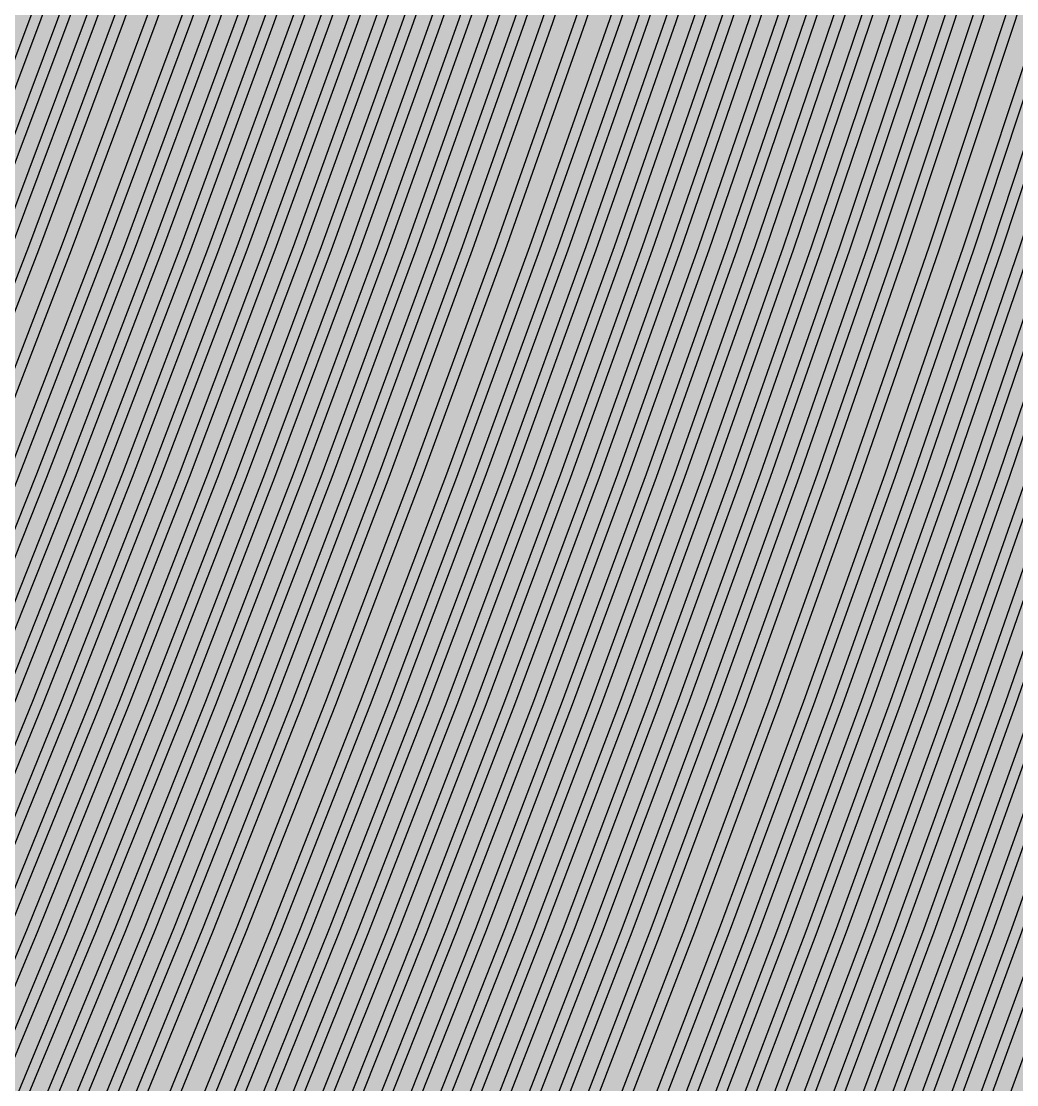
# Model space of a CAD drawing. Header units: metres. Extents: x -7231 to 10969, y -37556 to 1873.
# Drawn here: x 88.3 to 280.9, y -1401.5 to -1195.6 of the extents above; entities that cross this region are included whole.
import ezdxf

# ---------------------------------------------------------------- set-up
doc = ezdxf.new("R2010")
doc.units = ezdxf.units.M
doc.layers.add('Metal1', color=4, linetype='CONTINUOUS')
doc.layers.add('Polyimide', color=7, linetype='CONTINUOUS')

msp = doc.modelspace()

# ---------------------------------------------------------------- hatches: boundary and pattern name
at = {"layer": 'Polyimide'}
msp.add_hatch(color=7, dxfattribs=at).paths.add_polyline_path([(4065.69, -468), (4066.67, -501.99), (4068.51, -535.99), (4071.41, -569.99), (4075.54, -603.99), (4081.04, -637.99), (4088.01, -671.99), (4096.52, -705.98), (4106.62, -739.98), (4118.33, -773.98), (4131.63, -807.98), (4146.49, -841.98), (4162.87, -875.98), (4180.68, -909.97), (4199.83, -943.97), (4220.22, -977.97), (4241.73, -1011.97), (4264.21, -1045.97), (4287.52, -1079.96), (4311.51, -1113.96), (4336.01, -1147.96), (4360.86, -1181.96), (4385.88, -1215.96), (4410.89, -1249.96), (4435.74, -1283.95), (4460.24, -1317.95), (4484.23, -1351.95), (4507.54, -1385.95), (4530.02, -1419.95), (4551.53, -1453.94), (4571.92, -1487.94), (4591.07, -1521.94), (4608.88, -1555.94), (4625.26, -1589.94), (4640.12, -1623.94), (4653.42, -1657.93), (4665.13, -1691.93), (4675.23, -1725.93), (4683.74, -1759.93), (4690.71, -1793.93), (4696.21, -1827.93), (4700.34, -1861.92), (4703.24, -1895.92), (4705.08, -1929.92), (4706.06, -1963.92), (4706.44, -1997.92), (4706.5, -2031.91), (4706.5, -4793.02), (4709.95, -4838.39), (4720.22, -4882.71), (4737.08, -4924.98), (4760.13, -4964.2), (4788.85, -4999.49), (4822.58, -5030.03), (4860.53, -5055.12), (4901.85, -5074.18), (4901.85, -5074.18), (4970.68, -5105.23), (5034.7, -5145.26), (5092.76, -5193.54), (5143.8, -5249.19), (5186.89, -5311.2), (5221.24, -5378.44), (5246.23, -5449.69), (5261.41, -5523.66), (5266.5, -5599), (5261.41, -5674.34), (5246.23, -5748.31), (5221.24, -5819.56), (5186.89, -5886.8), (5143.8, -5948.81), (5092.76, -6004.46), (5034.7, -6052.74), (4970.68, -6092.77), (4901.85, -6123.82), (4860.53, -6142.88), (4822.58, -6167.97), (4788.85, -6198.51), (4760.13, -6233.8), (4737.08, -6273.02), (4720.22, -6315.29), (4709.95, -6359.61), (4706.5, -6404.98), (4706.5, -9221.52), (4709.95, -9266.88), (4720.22, -9311.21), (4737.08, -9353.47), (4760.13, -9392.7), (4788.85, -9427.98), (4822.58, -9458.52), (4860.53, -9483.61), (4901.85, -9502.67), (4970.68, -9533.72), (5034.7, -9573.75), (5092.76, -9622.03), (5143.8, -9677.68), (5186.89, -9739.69), (5221.24, -9806.94), (5246.23, -9878.19), (5261.41, -9952.16), (5266.5, -10027.49), (5261.41, -10102.83), (5246.23, -10176.8), (5221.24, -10248.05), (5186.89, -10315.3), (5143.8, -10377.31), (5092.76, -10432.96), (5034.7, -10481.24), (4970.68, -10521.27), (4901.85, -10552.32), (4860.53, -10571.38), (4822.58, -10596.46), (4788.85, -10627), (4760.13, -10662.29), (4737.08, -10701.52), (4720.22, -10743.78), (4709.95, -10788.1), (4706.5, -10833.47), (4706.5, -13650.01), (4709.95, -13695.38), (4720.22, -13739.7), (4737.08, -13781.96), (4760.13, -13821.19), (4788.85, -13856.48), (4822.58, -13887.02), (4860.53, -13912.11), (4901.85, -13931.17), (4970.68, -13962.22), (5034.7, -14002.25), (5092.76, -14050.53), (5143.8, -14106.18), (5186.89, -14168.19), (5221.24, -14235.43), (5246.23, -14306.68), (5261.41, -14380.65), (5266.5, -14455.99), (5261.41, -14531.33), (5246.23, -14605.29), (5221.24, -14676.55), (5186.89, -14743.79), (5143.8, -14805.8), (5092.76, -14861.45), (5034.7, -14909.73), (4970.68, -14949.76), (4901.85, -14980.81), (4860.53, -14999.87), (4822.58, -15024.96), (4788.85, -15055.5), (4760.13, -15090.79), (4737.08, -15130.01), (4720.22, -15172.27), (4709.95, -15216.6), (4706.5, -15261.97), (4706.5, -15455.99), (4720.95, -15750.04), (4764.14, -16041.26), (4835.68, -16326.84), (4934.86, -16604.04), (5060.74, -16870.18), (5212.09, -17122.7), (5387.47, -17359.17), (5585.18, -17577.31), (5803.32, -17775.02), (6039.79, -17950.4), (6292.31, -18101.75), (6558.45, -18227.63), (6835.65, -18326.81), (7121.23, -18398.34), (7412.45, -18441.54), (7706.5, -18455.99), (9969.01, -18455.99), (10047.42, -18459.84), (10125.08, -18471.36), (10201.23, -18490.44), (10275.15, -18516.89), (10346.12, -18550.45), (10413.46, -18590.81), (10476.52, -18637.58), (10534.69, -18690.3), (10587.41, -18748.47), (10634.18, -18811.53), (10674.54, -18878.87), (10708.11, -18949.84), (10734.56, -19023.76), (10753.63, -19099.92), (10765.15, -19177.58), (10769.01, -19255.99), (10769.01, -20895.8), (10730.24, -20951.41), (10694.6, -21009.08), (10662.21, -21068.63), (10633.17, -21129.89), (10607.55, -21192.66), (10585.45, -21256.74), (10566.93, -21321.96), (10552.05, -21388.09), (10540.84, -21454.95), (10533.35, -21522.33), (10529.6, -21590.02), (10529.6, -21657.81), (10533.35, -21725.5), (10540.84, -21792.87), (10552.05, -21859.73), (10566.93, -21925.87), (10585.45, -21991.08), (10607.55, -22055.17), (10633.17, -22117.94), (10662.21, -22179.19), (10694.6, -22238.74), (10730.24, -22296.41), (10769.01, -22352.03), (10769.01, -32454.24), (10728.74, -32510.49), (10691.72, -32568.92), (10658.05, -32629.35), (10627.85, -32691.58), (10601.2, -32755.42), (10578.21, -32820.67), (10558.93, -32887.1), (10543.44, -32954.52), (10531.77, -33022.71), (10523.97, -33091.44), (10520.07, -33160.51), (10520.07, -33229.69), (10523.97, -33298.75), (10531.77, -33367.49), (10543.44, -33435.67), (10558.93, -33503.09), (10578.21, -33569.53), (10601.2, -33634.77), (10627.85, -33698.61), (10658.05, -33760.85), (10691.72, -33821.28), (10728.74, -33879.71), (10769.01, -33935.96), (10769.01, -36556), (10765.15, -36634.41), (10753.63, -36712.07), (10734.56, -36788.23), (10708.11, -36862.15), (10674.54, -36933.12), (10634.18, -37000.46), (10587.41, -37063.51), (10534.69, -37121.69), (10476.52, -37174.41), (10413.46, -37221.18), (10346.12, -37261.54), (10275.15, -37295.1), (10201.23, -37321.55), (10125.08, -37340.63), (10047.42, -37352.15), (9969.01, -37356), (-6231.01, -37356), (-6309.42, -37352.15), (-6387.08, -37340.63), (-6463.23, -37321.55), (-6537.15, -37295.1), (-6608.12, -37261.54), (-6675.46, -37221.18), (-6738.52, -37174.41), (-6796.69, -37121.69), (-6849.41, -37063.51), (-6896.18, -37000.46), (-6936.54, -36933.12), (-6970.11, -36862.15), (-6996.56, -36788.23), (-7015.63, -36712.07), (-7027.15, -36634.41), (-7031.01, -36556), (-7031.01, -33936), (-6990.74, -33879.75), (-6953.7, -33821.31), (-6920.03, -33760.88), (-6889.82, -33698.64), (-6863.18, -33634.8), (-6840.18, -33569.55), (-6820.9, -33503.11), (-6805.4, -33435.69), (-6793.74, -33367.49), (-6785.94, -33298.75), (-6782.03, -33229.68), (-6782.03, -33160.5), (-6785.94, -33091.43), (-6793.74, -33022.69), (-6805.4, -32954.5), (-6820.9, -32887.07), (-6840.18, -32820.63), (-6863.18, -32755.39), (-6889.82, -32691.54), (-6920.03, -32629.3), (-6953.7, -32568.87), (-6990.74, -32510.43), (-7031.01, -32454.18), (-7031.01, -22364.83), (-6990.74, -22308.58), (-6953.7, -22250.14), (-6920.03, -22189.71), (-6889.82, -22127.47), (-6863.18, -22063.62), (-6840.18, -21998.38), (-6820.9, -21931.94), (-6805.4, -21864.51), (-6793.74, -21796.32), (-6785.94, -21727.58), (-6782.03, -21658.51), (-6782.03, -21589.33), (-6785.94, -21520.26), (-6793.74, -21451.52), (-6805.4, -21383.32), (-6820.9, -21315.9), (-6840.18, -21249.46), (-6863.18, -21184.21), (-6889.82, -21120.37), (-6920.03, -21058.13), (-6953.7, -20997.7), (-6990.74, -20939.26), (-7031.01, -20883.01), (-7031.01, -19255.99), (-7027.15, -19177.58), (-7015.63, -19099.92), (-6996.56, -19023.76), (-6970.11, -18949.84), (-6936.54, -18878.87), (-6896.18, -18811.53), (-6849.41, -18748.47), (-6796.69, -18690.3), (-6738.52, -18637.58), (-6675.46, -18590.81), (-6608.12, -18550.45), (-6537.15, -18516.89), (-6463.23, -18490.44), (-6387.08, -18471.36), (-6309.42, -18459.84), (-6231.01, -18455.99), (-3968.5, -18455.99), (-3674.45, -18441.54), (-3383.23, -18398.34), (-3097.65, -18326.81), (-2820.45, -18227.63), (-2554.31, -18101.75), (-2301.79, -17950.4), (-2065.32, -17775.02), (-1847.18, -17577.31), (-1649.47, -17359.17), (-1474.09, -17122.7), (-1322.74, -16870.18), (-1196.86, -16604.04), (-1097.68, -16326.84), (-1026.14, -16041.26), (-982.95, -15750.04), (-968.5, -15455.99), (-968.5, -15261.97), (-971.95, -15216.6), (-982.22, -15172.27), (-999.08, -15130.01), (-1022.13, -15090.79), (-1050.85, -15055.5), (-1084.58, -15024.96), (-1122.53, -14999.87), (-1163.85, -14980.81), (-1232.68, -14949.76), (-1296.7, -14909.73), (-1354.76, -14861.45), (-1405.8, -14805.8), (-1448.89, -14743.79), (-1483.24, -14676.55), (-1508.23, -14605.29), (-1523.41, -14531.33), (-1528.5, -14455.99), (-1523.41, -14380.65), (-1508.23, -14306.68), (-1483.24, -14235.43), (-1448.89, -14168.19), (-1405.8, -14106.18), (-1354.76, -14050.53), (-1296.7, -14002.25), (-1232.68, -13962.22), (-1163.85, -13931.17), (-1122.53, -13912.11), (-1084.58, -13887.02), (-1050.85, -13856.48), (-1022.13, -13821.19), (-999.08, -13781.96), (-982.22, -13739.7), (-971.95, -13695.38), (-968.5, -13650.01), (-968.5, -12309.64), (-971.95, -12264.27), (-982.22, -12219.94), (-999.08, -12177.68), (-1022.13, -12138.46), (-1050.85, -12103.17), (-1084.58, -12072.63), (-1122.53, -12047.54), (-1163.85, -12028.48), (-1232.68, -11997.43), (-1296.7, -11957.4), (-1354.76, -11909.12), (-1405.8, -11853.47), (-1448.89, -11791.46), (-1483.24, -11724.22), (-1508.23, -11652.96), (-1523.41, -11579), (-1528.5, -11503.66), (-1523.41, -11428.32), (-1508.23, -11354.35), (-1483.24, -11283.1), (-1448.89, -11215.86), (-1405.8, -11153.85), (-1354.76, -11098.2), (-1296.7, -11049.92), (-1232.68, -11009.89), (-1163.85, -10978.84), (-1122.53, -10959.78), (-1084.58, -10934.69), (-1050.85, -10904.15), (-1022.13, -10868.86), (-999.08, -10829.63), (-982.22, -10787.37), (-971.95, -10743.05), (-968.5, -10697.68), (-968.5, -9357.31), (-971.95, -9311.94), (-982.22, -9267.62), (-999.08, -9225.35), (-1022.13, -9186.13), (-1050.85, -9150.84), (-1084.58, -9120.3), (-1122.53, -9095.21), (-1163.85, -9076.15), (-1163.85, -9076.15), (-1232.68, -9045.1), (-1296.7, -9005.07), (-1354.76, -8956.79), (-1405.8, -8901.14), (-1448.89, -8839.13), (-1483.24, -8771.89), (-1508.23, -8700.64), (-1523.41, -8626.67), (-1528.5, -8551.33), (-1523.41, -8475.99), (-1508.23, -8402.02), (-1483.24, -8330.77), (-1448.89, -8263.53), (-1405.8, -8201.52), (-1354.76, -8145.87), (-1296.7, -8097.59), (-1232.68, -8057.56), (-1163.85, -8026.51), (-1163.85, -8026.51), (-1122.53, -8007.45), (-1084.58, -7982.36), (-1050.85, -7951.82), (-1022.13, -7916.53), (-999.08, -7877.31), (-982.22, -7835.04), (-971.95, -7790.72), (-968.5, -7745.35), (-968.5, -6404.98), (-971.95, -6359.61), (-982.22, -6315.29), (-999.08, -6273.02), (-1022.13, -6233.8), (-1050.85, -6198.51), (-1084.58, -6167.97), (-1122.53, -6142.88), (-1163.85, -6123.82), (-1163.85, -6123.82), (-1232.68, -6092.77), (-1296.7, -6052.74), (-1354.76, -6004.46), (-1405.8, -5948.81), (-1448.89, -5886.8), (-1483.24, -5819.56), (-1508.23, -5748.31), (-1523.41, -5674.34), (-1528.5, -5599), (-1523.41, -5523.66), (-1508.23, -5449.69), (-1483.24, -5378.44), (-1448.89, -5311.2), (-1405.8, -5249.19), (-1354.76, -5193.54), (-1296.7, -5145.26), (-1232.68, -5105.23), (-1163.85, -5074.18), (-1163.85, -5074.18), (-1122.53, -5055.12), (-1084.58, -5030.03), (-1050.85, -4999.49), (-1022.13, -4964.2), (-999.08, -4924.98), (-982.22, -4882.71), (-971.95, -4838.39), (-968.5, -4793.02), (-968.5, -2031.91), (-968.44, -1997.92), (-968.06, -1963.92), (-967.05, -1929.92), (-965.18, -1895.92), (-962.22, -1861.92), (-958.01, -1827.93), (-952.41, -1793.93), (-945.31, -1759.93), (-936.64, -1725.93), (-926.35, -1691.93), (-914.43, -1657.93), (-900.88, -1623.94), (-885.74, -1589.94), (-869.05, -1555.94), (-850.91, -1521.94), (-831.4, -1487.94), (-810.63, -1453.94), (-788.72, -1419.95), (-765.82, -1385.95), (-742.07, -1351.95), (-717.63, -1317.95), (-692.67, -1283.95), (-667.36, -1249.96), (-641.88, -1215.96), (-616.39, -1181.96), (-591.08, -1147.96), (-566.12, -1113.96), (-541.68, -1079.96), (-517.93, -1045.97), (-495.03, -1011.97), (-473.12, -977.97), (-452.35, -943.97), (-432.84, -909.97), (-414.7, -875.98), (-398.01, -841.98), (-382.87, -807.98), (-369.32, -773.98), (-357.4, -739.98), (-347.11, -705.98), (-338.44, -671.99), (-331.34, -637.99), (-325.74, -603.99), (-321.53, -569.99), (-318.57, -535.99), (-316.7, -501.99), (-315.69, -468), (-315.31, -434), (-315.25, -400), (-315.25, 401), (-315.25, 451), (-315.25, 1644), (-270.25, 1644), (-270.03, 1637.13), (-269.35, 1630.29), (-268.23, 1623.52), (-266.67, 1616.82), (-264.68, 1610.25), (-262.26, 1603.82), (-259.42, 1597.56), (-256.18, 1591.5), (-252.55, 1585.67), (-248.55, 1580.08), (-244.19, 1574.77), (-239.5, 1569.75), (-234.48, 1565.06), (-229.17, 1560.7), (-223.58, 1556.7), (-217.75, 1553.07), (-211.69, 1549.83), (-205.43, 1546.99), (-199, 1544.57), (-192.43, 1542.58), (-185.73, 1541.02), (-178.96, 1539.9), (-172.12, 1539.22), (-165.25, 1539), (-158.38, 1539.22), (-151.54, 1539.9), (-144.77, 1541.02), (-138.07, 1542.58), (-131.5, 1544.57), (-125.07, 1546.99), (-118.81, 1549.83), (-112.75, 1553.07), (-106.92, 1556.7), (-101.33, 1560.7), (-96.02, 1565.06), (-91, 1569.75), (-86.31, 1574.77), (-81.95, 1580.08), (-77.95, 1585.67), (-74.32, 1591.5), (-71.08, 1597.56), (-68.24, 1603.82), (-65.82, 1610.25), (-63.83, 1616.82), (-62.27, 1623.52), (-61.15, 1630.29), (-60.47, 1637.13), (-60.25, 1644), (1853, 1644), (1853, 1573), (3815.25, 1573), (3815.46, 1579.54), (3816.11, 1586.05), (3817.17, 1592.51), (3818.66, 1598.88), (3820.56, 1605.14), (3822.86, 1611.27), (3825.56, 1617.23), (3828.65, 1623), (3832.1, 1628.56), (3835.91, 1633.88), (3840.07, 1638.93), (3844.54, 1643.71), (3849.32, 1648.18), (3854.37, 1652.34), (3859.69, 1656.15), (3865.25, 1659.6), (3871.02, 1662.69), (3876.98, 1665.39), (3883.11, 1667.69), (3889.37, 1669.59), (3895.74, 1671.08), (3902.2, 1672.14), (3908.71, 1672.79), (3915.25, 1673), (3921.79, 1672.79), (3928.3, 1672.14), (3934.76, 1671.08), (3941.13, 1669.59), (3947.39, 1667.69), (3953.52, 1665.39), (3959.48, 1662.69), (3965.25, 1659.6), (3970.81, 1656.15), (3976.13, 1652.34), (3981.18, 1648.18), (3985.96, 1643.71), (3990.43, 1638.93), (3994.59, 1633.88), (3998.4, 1628.56), (4001.85, 1623), (4004.94, 1617.23), (4007.64, 1611.27), (4009.94, 1605.14), (4011.84, 1598.88), (4013.33, 1592.51), (4014.39, 1586.05), (4015.04, 1579.54), (4015.25, 1573), (4065.25, 1573), (4065.25, 451), (4065.25, 401), (4065.25, -400), (4065.31, -434), (4065.69, -468)])

# ---------------------------------------------------------------- linework, layer by layer
at = {"layer": 'Metal1'}
for points in [[(0.5, -1415.24), (19.7, -1371.23), (38.23, -1327.23), (56.11, -1283.22), (73.35, -1239.21), (89.94, -1195.21), (105.9, -1151.2), (121.24, -1107.19), (135.97, -1063.18), (150.08, -1019.18), (163.59, -975.17), (176.5, -931.16), (188.82, -887.16), (200.55, -843.15), (211.71, -799.14), (222.29, -755.13), (232.29, -711.13), (241.73, -667.12), (250.61, -623.11), (258.93, -579.11), (266.7, -535.1)], [(6.24, -1415.24), (25.36, -1371.24), (43.82, -1327.23), (61.63, -1283.22), (78.8, -1239.21), (95.33, -1195.21), (111.23, -1151.2), (126.51, -1107.19), (141.17, -1063.19), (155.23, -1019.18), (168.69, -975.17), (181.55, -931.16), (193.82, -887.16), (205.51, -843.15), (216.62, -799.14), (227.16, -755.14), (237.13, -711.13), (246.53, -667.12), (255.37, -623.11), (263.66, -579.11), (271.4, -535.1)], [(11.97, -1415.24), (31.02, -1371.24), (49.41, -1327.23), (67.15, -1283.22), (84.25, -1239.22), (100.71, -1195.21), (116.55, -1151.2), (131.77, -1107.19), (146.38, -1063.19), (160.39, -1019.18), (173.79, -975.17), (186.6, -931.16), (198.83, -887.16), (210.47, -843.15), (221.54, -799.14), (232.03, -755.14), (241.96, -711.13), (251.33, -667.12), (260.14, -623.11), (268.39, -579.11), (276.1, -535.1)], [(17.7, -1415.25), (36.67, -1371.24), (54.99, -1327.23), (72.66, -1283.22), (89.7, -1239.22), (106.1, -1195.21), (121.88, -1151.2), (137.04, -1107.19), (151.59, -1063.19), (165.54, -1019.18), (178.89, -975.17), (191.65, -931.17), (203.83, -887.16), (215.43, -843.15), (226.45, -799.14), (236.91, -755.14), (246.8, -711.13), (256.13, -667.12), (264.9, -623.12), (273.13, -579.11), (280.8, -535.1)], [(24.19, -1415.25), (43.14, -1371.24), (61.43, -1327.23), (79.07, -1283.22), (96.08, -1239.22), (112.45, -1195.21), (128.21, -1151.2), (143.34, -1107.2), (157.87, -1063.19), (171.8, -1019.18), (185.13, -975.17), (197.87, -931.17), (210.03, -887.16), (221.61, -843.15), (232.62, -799.14), (243.06, -755.14), (252.93, -711.13), (262.25, -667.12), (271.01, -623.12), (279.22, -579.11), (286.88, -535.1)], [(30.94, -1415.25), (49.87, -1371.24), (68.14, -1327.23), (85.77, -1283.22), (102.77, -1239.22), (119.13, -1195.21), (134.87, -1151.2), (150, -1107.2), (164.52, -1063.19), (178.43, -1019.18), (191.75, -975.17), (204.48, -931.17), (216.63, -887.16), (228.2, -843.15), (239.2, -799.14), (249.63, -755.14), (259.5, -711.13), (268.81, -667.12), (277.56, -623.12), (285.77, -579.11), (293.42, -535.1)], [(36.67, -1415.25), (55.53, -1371.24), (73.73, -1327.23), (91.29, -1283.23), (108.22, -1239.22), (124.52, -1195.21), (140.2, -1151.2), (155.26, -1107.2), (169.72, -1063.19), (183.58, -1019.18), (196.85, -975.17), (209.53, -931.17), (221.64, -887.16), (233.16, -843.15), (244.11, -799.15), (254.5, -755.14), (264.33, -711.13), (273.6, -667.12), (282.32, -623.12), (290.5, -579.11), (298.12, -535.1)], [(42.41, -1415.25), (61.19, -1371.24), (79.32, -1327.23), (96.81, -1283.23), (113.67, -1239.22), (129.9, -1195.21), (145.52, -1151.2), (160.53, -1107.2), (174.93, -1063.19), (188.74, -1019.18), (201.95, -975.18), (214.59, -931.17), (226.64, -887.16), (238.12, -843.15), (249.03, -799.15), (259.38, -755.14), (269.17, -711.13), (278.4, -667.12), (287.09, -623.12), (295.23, -579.11), (302.83, -535.1)], [(48.14, -1415.25), (66.84, -1371.24), (84.9, -1327.24), (102.33, -1283.23), (119.12, -1239.22), (135.29, -1195.21), (150.84, -1151.21), (165.79, -1107.2), (180.14, -1063.19), (193.89, -1019.18), (207.06, -975.18), (219.64, -931.17), (231.64, -887.16), (243.08, -843.15), (253.94, -799.15), (264.25, -755.14), (274, -711.13), (283.2, -667.13), (291.85, -623.12), (299.96, -579.11), (307.53, -535.1)], [(53.87, -1415.25), (72.5, -1371.24), (90.49, -1327.24), (107.84, -1283.23), (124.57, -1239.22), (140.68, -1195.21), (156.17, -1151.21), (171.06, -1107.2), (185.35, -1063.19), (199.04, -1019.19), (212.16, -975.18), (224.69, -931.17), (236.65, -887.16), (248.03, -843.16), (258.86, -799.15), (269.13, -755.14), (278.84, -711.13), (288, -667.13), (296.62, -623.12), (304.69, -579.11), (312.23, -535.1)], [(59.6, -1415.25), (78.16, -1371.25), (96.08, -1327.24), (113.36, -1283.23), (130.02, -1239.22), (146.06, -1195.22), (161.49, -1151.21), (176.32, -1107.2), (190.56, -1063.19), (204.2, -1019.19), (217.26, -975.18), (229.74, -931.17), (241.65, -887.16), (252.99, -843.16), (263.77, -799.15), (274, -755.14), (283.67, -711.13), (292.8, -667.13), (301.38, -623.12), (309.42, -579.11), (316.93, -535.1)], [(65.34, -1415.25), (83.82, -1371.25), (101.66, -1327.24), (118.88, -1283.23), (135.47, -1239.22), (151.45, -1195.22), (166.82, -1151.21), (181.59, -1107.2), (195.76, -1063.19), (209.35, -1019.19), (222.36, -975.18), (234.79, -931.17), (246.65, -887.16), (257.95, -843.16), (268.69, -799.15), (278.87, -755.14), (288.51, -711.13), (297.6, -667.13), (306.14, -623.12), (314.16, -579.11), (321.63, -535.11)], [(71.07, -1415.26), (89.48, -1371.25), (107.25, -1327.24), (124.4, -1283.23), (140.92, -1239.23), (156.83, -1195.22), (172.14, -1151.21), (186.85, -1107.2), (200.97, -1063.2), (214.5, -1019.19), (227.46, -975.18), (239.84, -931.17), (251.66, -887.17), (262.91, -843.16), (273.6, -799.15), (283.75, -755.14), (293.34, -711.14), (302.39, -667.13), (310.91, -623.12), (318.89, -579.11), (326.33, -535.11)], [(76.8, -1415.26), (95.14, -1371.25), (112.84, -1327.24), (129.91, -1283.23), (146.37, -1239.23), (162.22, -1195.22), (177.47, -1151.21), (192.12, -1107.2), (206.18, -1063.2), (219.66, -1019.19), (232.56, -975.18), (244.89, -931.17), (256.66, -887.17), (267.87, -843.16), (278.52, -799.15), (288.62, -755.14), (298.18, -711.14), (307.19, -667.13), (315.67, -623.12), (323.62, -579.11), (331.04, -535.11)], [(82.54, -1415.26), (100.8, -1371.25), (118.42, -1327.24), (135.43, -1283.24), (151.82, -1239.23), (167.61, -1195.22), (182.79, -1151.21), (197.38, -1107.21), (211.39, -1063.2), (224.81, -1019.19), (237.66, -975.18), (249.94, -931.18), (261.66, -887.17), (272.82, -843.16), (283.43, -799.15), (293.49, -755.14), (303.01, -711.14), (311.99, -667.13), (320.44, -623.12), (328.35, -579.11), (335.74, -535.11)], [(88.27, -1415.26), (106.45, -1371.25), (124.01, -1327.24), (140.95, -1283.24), (157.27, -1239.23), (172.99, -1195.22), (188.12, -1151.21), (202.65, -1107.21), (216.6, -1063.2), (229.96, -1019.19), (242.76, -975.18), (254.99, -931.18), (266.67, -887.17), (277.78, -843.16), (288.35, -799.15), (298.37, -755.15), (307.85, -711.14), (316.79, -667.13), (325.2, -623.12), (333.08, -579.12), (340.44, -535.11)], [(94, -1415.26), (112.11, -1371.25), (129.6, -1327.25), (146.47, -1283.24), (162.72, -1239.23), (178.38, -1195.22), (193.44, -1151.22), (207.91, -1107.21), (221.8, -1063.2), (235.12, -1019.19), (247.86, -975.18), (260.05, -931.18), (271.67, -887.17), (282.74, -843.16), (293.26, -799.15), (303.24, -755.15), (312.68, -711.14), (321.59, -667.13), (329.96, -623.12), (337.81, -579.12), (345.14, -535.11)], [(99.73, -1415.26), (117.77, -1371.26), (135.18, -1327.25), (151.98, -1283.24), (168.17, -1239.23), (183.77, -1195.22), (198.77, -1151.22), (213.18, -1107.21), (227.01, -1063.2), (240.27, -1019.19), (252.96, -975.19), (265.1, -931.18), (276.67, -887.17), (287.7, -843.16), (298.18, -799.16), (308.11, -755.15), (317.52, -711.14), (326.39, -667.13), (334.73, -623.12), (342.55, -579.12), (349.84, -535.11)], [(105.47, -1415.26), (123.43, -1371.26), (140.77, -1327.25), (157.5, -1283.24), (173.63, -1239.23), (189.15, -1195.23), (204.09, -1151.22), (218.44, -1107.21), (232.22, -1063.2), (245.43, -1019.19), (258.07, -975.19), (270.15, -931.18), (281.68, -887.17), (292.65, -843.16), (303.09, -799.16), (312.99, -755.15), (322.35, -711.14), (331.18, -667.13), (339.49, -623.13), (347.28, -579.12), (354.54, -535.11)], [(111.96, -1415.26), (129.89, -1371.26), (147.21, -1327.25), (163.91, -1283.24), (180.01, -1239.23), (195.51, -1195.23), (210.42, -1151.22), (224.75, -1107.21), (238.5, -1063.2), (251.69, -1019.2), (264.31, -975.19), (276.37, -931.18), (287.88, -887.17), (298.84, -843.16), (309.26, -799.16), (319.14, -755.15), (328.49, -711.14), (337.3, -667.13), (345.6, -623.13), (353.37, -579.12), (360.62, -535.11)], [(118.71, -1415.27), (136.62, -1371.26), (153.92, -1327.25), (170.61, -1283.24), (186.7, -1239.23), (202.18, -1195.23), (217.08, -1151.22), (231.4, -1107.21), (245.14, -1063.2), (258.32, -1019.2), (270.93, -975.19), (282.98, -931.18), (294.48, -887.17), (305.43, -843.16), (315.84, -799.16), (325.71, -755.15), (335.05, -711.14), (343.86, -667.13), (352.15, -623.13), (359.92, -579.12), (367.16, -535.11)], [(124.44, -1415.27), (142.28, -1371.26), (159.51, -1327.25), (176.13, -1283.24), (192.15, -1239.24), (207.57, -1195.23), (222.41, -1151.22), (236.67, -1107.21), (250.35, -1063.2), (263.47, -1019.2), (276.03, -975.19), (288.03, -931.18), (299.48, -887.17), (310.39, -843.17), (320.75, -799.16), (330.59, -755.15), (339.89, -711.14), (348.66, -667.13), (356.91, -623.13), (364.65, -579.12), (371.87, -535.11)], [(130.17, -1415.27), (147.94, -1371.26), (165.1, -1327.25), (181.65, -1283.24), (197.6, -1239.24), (212.96, -1195.23), (227.73, -1151.22), (241.93, -1107.21), (255.56, -1063.21), (268.62, -1019.2), (281.13, -975.19), (293.08, -931.18), (304.48, -887.17), (315.34, -843.17), (325.67, -799.16), (335.46, -755.15), (344.72, -711.14), (353.46, -667.13), (361.68, -623.13), (369.38, -579.12), (376.57, -535.11)], [(135.91, -1415.27), (153.6, -1371.26), (170.68, -1327.25), (187.16, -1283.25), (203.05, -1239.24), (218.34, -1195.23), (233.06, -1151.22), (247.2, -1107.21), (260.77, -1063.21), (273.78, -1019.2), (286.23, -975.19), (298.13, -931.18), (309.49, -887.17), (320.3, -843.17), (330.58, -799.16), (340.33, -755.15), (349.56, -711.14), (358.26, -667.14), (366.44, -623.13), (374.11, -579.12), (381.27, -535.11)], [(141.64, -1415.27), (159.26, -1371.26), (176.27, -1327.25), (192.68, -1283.25), (208.5, -1239.24), (223.73, -1195.23), (238.38, -1151.22), (252.46, -1107.22), (265.98, -1063.21), (278.93, -1019.2), (291.33, -975.19), (303.18, -931.18), (314.49, -887.18), (325.26, -843.17), (335.5, -799.16), (345.21, -755.15), (354.39, -711.14), (363.06, -667.14), (371.21, -623.13), (378.84, -579.12), (385.97, -535.11)], [(147.37, -1415.27), (164.92, -1371.26), (181.86, -1327.26), (198.2, -1283.25), (213.95, -1239.24), (229.12, -1195.23), (243.71, -1151.22), (257.73, -1107.22), (271.18, -1063.21), (284.08, -1019.2), (296.43, -975.19), (308.23, -931.18), (319.49, -887.18), (330.22, -843.17), (340.41, -799.16), (350.08, -755.15), (359.23, -711.15), (367.86, -667.14), (375.97, -623.13), (383.57, -579.12), (390.67, -535.11)], [(153.1, -1415.27), (170.57, -1371.27), (187.44, -1327.26), (203.72, -1283.25), (219.4, -1239.24), (234.5, -1195.23), (249.03, -1151.23), (262.99, -1107.22), (276.39, -1063.21), (289.24, -1019.2), (301.53, -975.19), (313.28, -931.19), (324.5, -887.18), (335.18, -843.17), (345.33, -799.16), (354.95, -755.15), (364.06, -711.15), (372.65, -667.14), (380.73, -623.13), (388.31, -579.12), (395.37, -535.11)], [(158.84, -1415.27), (176.23, -1371.27), (193.03, -1327.26), (209.23, -1283.25), (224.85, -1239.24), (239.89, -1195.23), (254.36, -1151.23), (268.26, -1107.22), (281.6, -1063.21), (294.39, -1019.2), (306.63, -975.19), (318.33, -931.19), (329.5, -887.18), (340.13, -843.17), (350.24, -799.16), (359.83, -755.15), (368.9, -711.15), (377.45, -667.14), (385.5, -623.13), (393.04, -579.12), (400.08, -535.11)], [(164.57, -1415.28), (181.89, -1371.27), (198.62, -1327.26), (214.75, -1283.25), (230.3, -1239.24), (245.28, -1195.24), (259.68, -1151.23), (273.52, -1107.22), (286.81, -1063.21), (299.54, -1019.2), (311.73, -975.2), (323.39, -931.19), (334.5, -887.18), (345.09, -843.17), (355.16, -799.16), (364.7, -755.16), (373.73, -711.15), (382.25, -667.14), (390.26, -623.13), (397.77, -579.12), (404.78, -535.11)], [(170.3, -1415.28), (187.55, -1371.27), (204.2, -1327.26), (220.27, -1283.25), (235.75, -1239.25), (250.66, -1195.24), (265.01, -1151.23), (278.79, -1107.22), (292.02, -1063.21), (304.7, -1019.21), (316.84, -975.2), (328.44, -931.19), (339.51, -887.18), (350.05, -843.17), (360.07, -799.16), (369.58, -755.16), (378.57, -711.15), (387.05, -667.14), (395.03, -623.13), (402.5, -579.12), (409.48, -535.12)], [(176.03, -1415.28), (193.21, -1371.27), (209.79, -1327.26), (225.79, -1283.25), (241.2, -1239.25), (256.05, -1195.24), (270.33, -1151.23), (284.05, -1107.22), (297.22, -1063.21), (309.85, -1019.21), (321.94, -975.2), (333.49, -931.19), (344.51, -887.18), (355.01, -843.17), (364.99, -799.17), (374.45, -755.16), (383.4, -711.15), (391.85, -667.14), (399.79, -623.13), (407.23, -579.12), (414.18, -535.12)], [(181.77, -1415.28), (198.87, -1371.27), (215.38, -1327.26), (231.3, -1283.26), (246.65, -1239.25), (261.43, -1195.24), (275.65, -1151.23), (289.32, -1107.22), (302.43, -1063.22), (315, -1019.21), (327.04, -975.2), (338.54, -931.19), (349.51, -887.18), (359.97, -843.17), (369.9, -799.17), (379.32, -755.16), (388.24, -711.15), (396.65, -667.14), (404.55, -623.13), (411.97, -579.13), (418.88, -535.12)], [(187.5, -1415.28), (204.53, -1371.27), (220.96, -1327.27), (236.82, -1283.26), (252.1, -1239.25), (266.82, -1195.24), (280.98, -1151.23), (294.58, -1107.22), (307.64, -1063.22), (320.16, -1019.21), (332.14, -975.2), (343.59, -931.19), (354.52, -887.18), (364.92, -843.18), (374.82, -799.17), (384.2, -755.16), (393.07, -711.15), (401.44, -667.14), (409.32, -623.13), (416.7, -579.13), (423.58, -535.12)], [(193.23, -1415.28), (210.18, -1371.27), (226.55, -1327.27), (242.34, -1283.26), (257.55, -1239.25), (272.21, -1195.24), (286.3, -1151.23), (299.85, -1107.23), (312.85, -1063.22), (325.31, -1019.21), (337.24, -975.2), (348.64, -931.19), (359.52, -887.18), (369.88, -843.18), (379.73, -799.17), (389.07, -755.16), (397.91, -711.15), (406.24, -667.14), (414.08, -623.13), (421.43, -579.13), (428.29, -535.12)], [(199.73, -1415.28), (216.65, -1371.28), (232.98, -1327.27), (248.74, -1283.26), (263.93, -1239.25), (278.56, -1195.24), (292.63, -1151.23), (306.15, -1107.23), (319.13, -1063.22), (331.57, -1019.21), (343.48, -975.2), (354.86, -931.19), (365.72, -887.19), (376.06, -843.18), (385.9, -799.17), (395.22, -755.16), (404.04, -711.15), (412.36, -667.14), (420.19, -623.14), (427.52, -579.13), (434.37, -535.12)], [(206.47, -1415.28), (223.38, -1371.28), (239.7, -1327.27), (255.45, -1283.26), (270.62, -1239.25), (285.24, -1195.24), (299.3, -1151.23), (312.81, -1107.23), (325.77, -1063.22), (338.2, -1019.21), (350.1, -975.2), (361.47, -931.19), (372.32, -887.19), (382.66, -843.18), (392.48, -799.17), (401.79, -755.16), (410.61, -711.15), (418.92, -667.14), (426.74, -623.14), (434.07, -579.13), (440.91, -535.12)], [(212.21, -1415.29), (229.04, -1371.28), (245.29, -1327.27), (260.97, -1283.26), (276.08, -1239.25), (290.63, -1195.24), (304.62, -1151.24), (318.07, -1107.23), (330.98, -1063.22), (343.36, -1019.21), (355.2, -975.2), (366.52, -931.19), (377.33, -887.19), (387.61, -843.18), (397.39, -799.17), (406.67, -755.16), (415.44, -711.15), (423.72, -667.14), (431.5, -623.14), (438.8, -579.13), (445.61, -535.12)], [(217.94, -1415.29), (234.7, -1371.28), (250.87, -1327.27), (266.48, -1283.26), (281.53, -1239.25), (296.01, -1195.25), (309.95, -1151.24), (323.34, -1107.23), (336.19, -1063.22), (348.51, -1019.21), (360.3, -975.2), (371.57, -931.2), (382.33, -887.19), (392.57, -843.18), (402.31, -799.17), (411.54, -755.16), (420.28, -711.15), (428.52, -667.15), (436.27, -623.14), (443.53, -579.13), (450.31, -535.12)], [(223.67, -1415.29), (240.35, -1371.28), (256.46, -1327.27), (272, -1283.26), (286.98, -1239.25), (301.4, -1195.25), (315.27, -1151.24), (328.6, -1107.23), (341.4, -1063.22), (353.66, -1019.21), (365.4, -975.2), (376.62, -931.2), (387.33, -887.19), (397.53, -843.18), (407.22, -799.17), (416.42, -755.16), (425.11, -711.15), (433.32, -667.15), (441.03, -623.14), (448.26, -579.13), (455.01, -535.12)], [(229.4, -1415.29), (246.01, -1371.28), (262.05, -1327.27), (277.52, -1283.26), (292.43, -1239.26), (306.78, -1195.25), (320.6, -1151.24), (333.87, -1107.23), (346.61, -1063.22), (358.82, -1019.21), (370.5, -975.21), (381.68, -931.2), (392.34, -887.19), (402.49, -843.18), (412.14, -799.17), (421.29, -755.16), (429.95, -711.16), (438.11, -667.15), (445.8, -623.14), (452.99, -579.13), (459.71, -535.12)], [(235.14, -1415.29), (251.67, -1371.28), (267.63, -1327.27), (283.03, -1283.27), (297.88, -1239.26), (312.17, -1195.25), (325.92, -1151.24), (339.13, -1107.23), (351.81, -1063.22), (363.97, -1019.22), (375.61, -975.21), (386.73, -931.2), (397.34, -887.19), (407.45, -843.18), (417.05, -799.17), (426.16, -755.16), (434.78, -711.16), (442.91, -667.15), (450.56, -623.14), (457.73, -579.13), (464.42, -535.12)], [(240.87, -1415.29), (257.33, -1371.28), (273.22, -1327.28), (288.55, -1283.27), (303.33, -1239.26), (317.56, -1195.25), (331.25, -1151.24), (344.4, -1107.23), (357.02, -1063.23), (369.12, -1019.22), (380.71, -975.21), (391.78, -931.2), (402.34, -887.19), (412.4, -843.18), (421.97, -799.17), (431.04, -755.17), (439.62, -711.16), (447.71, -667.15), (455.32, -623.14), (462.46, -579.13), (469.12, -535.12)], [(246.6, -1415.29), (262.99, -1371.29), (278.81, -1327.28), (294.07, -1283.27), (308.78, -1239.26), (322.94, -1195.25), (336.57, -1151.24), (349.66, -1107.23), (362.23, -1063.23), (374.28, -1019.22), (385.81, -975.21), (396.83, -931.2), (407.35, -887.19), (417.36, -843.18), (426.88, -799.17), (435.91, -755.17), (444.45, -711.16), (452.51, -667.15), (460.09, -623.14), (467.19, -579.13), (473.82, -535.12)], [(252.34, -1415.3), (268.65, -1371.29), (284.39, -1327.28), (299.59, -1283.27), (314.23, -1239.26), (328.33, -1195.25), (341.89, -1151.24), (354.93, -1107.24), (367.44, -1063.23), (379.43, -1019.22), (390.91, -975.21), (401.88, -931.2), (412.35, -887.19), (422.32, -843.18), (431.8, -799.18), (440.78, -755.17), (449.29, -711.16), (457.31, -667.15), (464.85, -623.14), (471.92, -579.13), (478.52, -535.12)], [(258.07, -1415.3), (274.31, -1371.29), (289.98, -1327.28), (305.1, -1283.27), (319.68, -1239.26), (333.72, -1195.25), (347.22, -1151.25), (360.19, -1107.24), (372.65, -1063.23), (384.58, -1019.22), (396.01, -975.21), (406.93, -931.2), (417.35, -887.19), (427.28, -843.19), (436.71, -799.18), (445.66, -755.17), (454.12, -711.16), (462.11, -667.15), (469.62, -623.14), (476.65, -579.13), (483.22, -535.12)], [(263.8, -1415.3), (279.96, -1371.29), (295.57, -1327.28), (310.62, -1283.27), (325.13, -1239.26), (339.1, -1195.26), (352.54, -1151.25), (365.46, -1107.24), (377.85, -1063.23), (389.74, -1019.22), (401.11, -975.21), (411.98, -931.2), (422.36, -887.2), (432.23, -843.19), (441.63, -799.18), (450.53, -755.17), (458.96, -711.16), (466.9, -667.15), (474.38, -623.14), (481.38, -579.13), (487.92, -535.12)], [(269.53, -1415.3), (285.62, -1371.29), (301.15, -1327.28), (316.14, -1283.27), (330.58, -1239.27), (344.49, -1195.26), (357.87, -1151.25), (370.72, -1107.24), (383.06, -1063.23), (394.89, -1019.22), (406.21, -975.21), (417.03, -931.2), (427.36, -887.2), (437.19, -843.19), (446.54, -799.18), (455.4, -755.17), (463.79, -711.16), (471.7, -667.15), (479.14, -623.14), (486.12, -579.13), (492.63, -535.13)], [(275.27, -1415.3), (291.28, -1371.29), (306.74, -1327.28), (321.66, -1283.27), (336.03, -1239.27), (349.88, -1195.26), (363.19, -1151.25), (375.99, -1107.24), (388.27, -1063.23), (400.04, -1019.22), (411.31, -975.21), (422.08, -931.21), (432.36, -887.2), (442.15, -843.19), (451.45, -799.18), (460.28, -755.17), (468.63, -711.16), (476.5, -667.15), (483.91, -623.14), (490.85, -579.14), (497.33, -535.13)], [(268.67, -535.43), (260.9, -579.47), (252.57, -623.5), (243.69, -667.53), (234.24, -711.56), (224.23, -755.59), (213.65, -799.62), (202.49, -843.65), (190.75, -887.68), (178.42, -931.71), (165.5, -975.74), (151.99, -1019.78), (137.87, -1063.81), (123.14, -1107.84), (107.79, -1151.87), (91.82, -1195.9), (75.21, -1239.93), (57.97, -1283.96), (40.08, -1327.99), (21.54, -1372.02), (2.33, -1416.05)], [(273.37, -535.43), (265.63, -579.46), (257.34, -623.5), (248.49, -667.53), (239.08, -711.56), (229.11, -755.59), (218.56, -799.62), (207.45, -843.65), (195.75, -887.68), (183.47, -931.71), (170.61, -975.74), (157.14, -1019.77), (143.08, -1063.81), (128.4, -1107.84), (113.11, -1151.87), (97.2, -1195.9), (80.66, -1239.93), (63.49, -1283.96), (45.67, -1327.99), (27.2, -1372.02), (8.06, -1416.05)], [(278.07, -535.43), (270.36, -579.46), (262.1, -623.5), (253.29, -667.53), (243.92, -711.56), (233.98, -755.59), (223.48, -799.62), (212.41, -843.65), (200.76, -887.68), (188.53, -931.71), (175.71, -975.74), (162.3, -1019.77), (148.28, -1063.8), (133.67, -1107.84), (118.44, -1151.87), (102.59, -1195.9), (86.12, -1239.93), (69.01, -1283.96), (51.26, -1327.99), (32.86, -1372.02), (13.8, -1416.05)], [(282.77, -535.43), (275.09, -579.46), (266.87, -623.49), (258.09, -667.53), (248.75, -711.56), (238.85, -755.59), (228.39, -799.62), (217.36, -843.65), (205.76, -887.68), (193.58, -931.71), (180.81, -975.74), (167.45, -1019.77), (153.49, -1063.8), (138.93, -1107.83), (123.76, -1151.87), (107.98, -1195.9), (91.57, -1239.93), (74.53, -1283.96), (56.84, -1327.99), (38.52, -1372.02), (19.53, -1416.05)], [(288.85, -535.43), (281.19, -579.46), (272.97, -623.49), (264.21, -667.53), (254.88, -711.56), (245, -755.59), (234.56, -799.62), (223.55, -843.65), (211.96, -887.68), (199.8, -931.71), (187.05, -975.74), (173.71, -1019.77), (159.78, -1063.8), (145.24, -1107.83), (130.09, -1151.86), (114.33, -1195.9), (97.95, -1239.93), (80.93, -1283.96), (63.28, -1327.99), (44.98, -1372.02), (26.03, -1416.05)], [(295.4, -535.43), (287.73, -579.46), (279.52, -623.49), (270.77, -667.52), (261.45, -711.56), (251.58, -755.59), (241.14, -799.62), (230.14, -843.65), (218.56, -887.68), (206.41, -931.71), (193.67, -975.74), (180.34, -1019.77), (166.42, -1063.8), (151.89, -1107.83), (136.76, -1151.86), (121.01, -1195.9), (104.64, -1239.93), (87.64, -1283.96), (70, -1327.99), (51.71, -1372.02), (32.77, -1416.05)], [(300.1, -535.43), (292.47, -579.46), (284.29, -623.49), (275.56, -667.52), (266.29, -711.56), (256.45, -755.59), (246.06, -799.62), (235.1, -843.65), (223.57, -887.68), (211.46, -931.71), (198.77, -975.74), (185.5, -1019.77), (171.63, -1063.8), (157.16, -1107.83), (142.08, -1151.86), (126.4, -1195.89), (110.09, -1239.92), (93.15, -1283.96), (75.58, -1327.99), (57.37, -1372.02), (38.51, -1416.05)], [(304.8, -535.43), (297.2, -579.46), (289.05, -623.49), (280.36, -667.52), (271.12, -711.55), (261.33, -755.59), (250.97, -799.62), (240.06, -843.65), (228.57, -887.68), (216.51, -931.71), (203.87, -975.74), (190.65, -1019.77), (176.84, -1063.8), (162.42, -1107.83), (147.41, -1151.86), (131.78, -1195.89), (115.54, -1239.92), (98.67, -1283.95), (81.17, -1327.98), (63.03, -1372.02), (44.24, -1416.05)], [(309.5, -535.43), (301.93, -579.46), (293.82, -623.49), (285.16, -667.52), (275.96, -711.55), (266.2, -755.58), (255.89, -799.62), (245.01, -843.65), (233.57, -887.68), (221.56, -931.71), (208.97, -975.74), (195.8, -1019.77), (182.04, -1063.8), (167.69, -1107.83), (152.73, -1151.86), (137.17, -1195.89), (120.99, -1239.92), (104.19, -1283.95), (86.76, -1327.98), (68.69, -1372.01), (49.97, -1416.04)], [(314.2, -535.43), (306.66, -579.46), (298.58, -623.49), (289.96, -667.52), (280.79, -711.55), (271.08, -755.58), (260.8, -799.61), (249.97, -843.64), (238.58, -887.68), (226.61, -931.71), (214.08, -975.74), (200.96, -1019.77), (187.25, -1063.8), (172.96, -1107.83), (158.06, -1151.86), (142.56, -1195.89), (126.44, -1239.92), (109.71, -1283.95), (92.35, -1327.98), (74.35, -1372.01), (55.71, -1416.04)], [(318.9, -535.43), (311.39, -579.46), (303.35, -623.49), (294.76, -667.52), (285.63, -711.55), (275.95, -755.58), (265.72, -799.61), (254.93, -843.64), (243.58, -887.67), (231.67, -931.71), (219.18, -975.74), (206.11, -1019.77), (192.46, -1063.8), (178.22, -1107.83), (163.39, -1151.86), (147.95, -1195.89), (131.9, -1239.92), (115.23, -1283.95), (97.94, -1327.98), (80.01, -1372.01), (61.44, -1416.04)], [(323.61, -535.43), (316.13, -579.46), (308.11, -623.49), (299.56, -667.52), (290.46, -711.55), (280.82, -755.58), (270.63, -799.61), (259.89, -843.64), (248.59, -887.67), (236.72, -931.7), (224.28, -975.74), (211.27, -1019.77), (197.67, -1063.8), (183.49, -1107.83), (168.71, -1151.86), (153.33, -1195.89), (137.35, -1239.92), (120.75, -1283.95), (103.52, -1327.98), (85.67, -1372.01), (67.18, -1416.04)], [(328.31, -535.43), (320.86, -579.46), (312.87, -623.49), (304.36, -667.52), (295.3, -711.55), (285.7, -755.58), (275.55, -799.61), (264.85, -843.64), (253.59, -887.67), (241.77, -931.7), (229.38, -975.73), (216.42, -1019.76), (202.88, -1063.8), (188.75, -1107.83), (174.04, -1151.86), (158.72, -1195.89), (142.8, -1239.92), (126.26, -1283.95), (109.11, -1327.98), (91.33, -1372.01), (72.91, -1416.04)], [(333.01, -535.43), (325.59, -579.46), (317.64, -623.49), (309.15, -667.52), (300.13, -711.55), (290.57, -755.58), (280.46, -799.61), (269.81, -843.64), (258.59, -887.67), (246.82, -931.7), (234.48, -975.73), (221.57, -1019.76), (208.09, -1063.79), (194.02, -1107.82), (179.36, -1151.86), (164.11, -1195.89), (148.25, -1239.92), (131.78, -1283.95), (114.7, -1327.98), (96.99, -1372.01), (78.64, -1416.04)], [(337.71, -535.43), (330.32, -579.46), (322.4, -623.49), (313.95, -667.52), (304.97, -711.55), (295.45, -755.58), (285.38, -799.61), (274.76, -843.64), (263.6, -887.67), (251.87, -931.7), (239.58, -975.73), (226.73, -1019.76), (213.3, -1063.79), (199.29, -1107.82), (184.69, -1151.85), (169.49, -1195.88), (153.7, -1239.92), (137.3, -1283.95), (120.29, -1327.98), (102.65, -1372.01), (84.38, -1416.04)], [(342.41, -535.43), (335.05, -579.46), (327.17, -623.49), (318.75, -667.52), (309.8, -711.55), (300.32, -755.58), (290.29, -799.61), (279.72, -843.64), (268.6, -887.67), (256.92, -931.7), (244.69, -975.73), (231.88, -1019.76), (218.51, -1063.79), (204.55, -1107.82), (190.01, -1151.85), (174.88, -1195.88), (159.15, -1239.91), (142.82, -1283.94), (125.87, -1327.97), (108.31, -1372.01), (90.11, -1416.04)], [(347.12, -535.43), (339.78, -579.46), (331.93, -623.49), (323.55, -667.52), (314.64, -711.55), (305.19, -755.58), (295.21, -799.61), (284.68, -843.64), (273.61, -887.67), (261.98, -931.7), (249.79, -975.73), (237.04, -1019.76), (223.71, -1063.79), (209.82, -1107.82), (195.34, -1151.85), (180.27, -1195.88), (164.6, -1239.91), (148.34, -1283.94), (131.46, -1327.97), (113.97, -1372), (95.85, -1416.03)], [(351.82, -535.42), (344.52, -579.46), (336.7, -623.49), (328.35, -667.52), (319.47, -711.55), (310.07, -755.58), (300.12, -799.61), (289.64, -843.64), (278.61, -887.67), (267.03, -931.7), (254.89, -975.73), (242.19, -1019.76), (228.92, -1063.79), (215.08, -1107.82), (200.66, -1151.85), (185.66, -1195.88), (170.06, -1239.91), (153.86, -1283.94), (137.05, -1327.97), (119.63, -1372), (101.58, -1416.03)], [(356.52, -535.42), (349.25, -579.45), (341.46, -623.48), (333.15, -667.52), (324.31, -711.55), (314.94, -755.58), (305.04, -799.61), (294.6, -843.64), (283.61, -887.67), (272.08, -931.7), (259.99, -975.73), (247.34, -1019.76), (234.13, -1063.79), (220.35, -1107.82), (205.99, -1151.85), (191.04, -1195.88), (175.51, -1239.91), (159.37, -1283.94), (142.64, -1327.97), (125.29, -1372), (107.31, -1416.03)], [(362.6, -535.42), (355.34, -579.45), (347.57, -623.48), (339.27, -667.51), (330.44, -711.55), (321.09, -755.58), (311.21, -799.61), (300.78, -843.64), (289.81, -887.67), (278.3, -931.7), (266.23, -975.73), (253.61, -1019.76), (240.42, -1063.79), (226.65, -1107.82), (212.32, -1151.85), (197.4, -1195.88), (181.89, -1239.91), (165.78, -1283.94), (149.07, -1327.97), (131.75, -1372), (113.81, -1416.03)], [(369.14, -535.42), (361.89, -579.45), (354.12, -623.48), (345.83, -667.51), (337.01, -711.54), (327.67, -755.58), (317.79, -799.61), (307.37, -843.64), (296.41, -887.67), (284.91, -931.7), (272.85, -975.73), (260.24, -1019.76), (247.06, -1063.79), (233.31, -1107.82), (218.98, -1151.85), (204.08, -1195.88), (188.58, -1239.91), (172.49, -1283.94), (155.79, -1327.97), (138.48, -1372), (120.55, -1416.03)], [(373.84, -535.42), (366.62, -579.45), (358.88, -623.48), (350.63, -667.51), (341.85, -711.54), (332.54, -755.57), (322.7, -799.6), (312.33, -843.64), (301.42, -887.67), (289.96, -931.7), (277.95, -975.73), (265.39, -1019.76), (252.27, -1063.79), (238.57, -1107.82), (224.31, -1151.85), (209.46, -1195.88), (194.03, -1239.91), (178, -1283.94), (161.38, -1327.97), (144.14, -1372), (126.29, -1416.03)], [(378.54, -535.42), (371.35, -579.45), (363.65, -623.48), (355.42, -667.51), (346.68, -711.54), (337.41, -755.57), (327.62, -799.6), (317.29, -843.63), (306.42, -887.66), (295.01, -931.69), (283.06, -975.73), (270.54, -1019.76), (257.47, -1063.79), (243.84, -1107.82), (229.63, -1151.85), (214.85, -1195.88), (199.48, -1239.91), (183.52, -1283.94), (166.96, -1327.97), (149.8, -1372), (132.02, -1416.03)], [(383.25, -535.42), (376.08, -579.45), (368.41, -623.48), (360.22, -667.51), (351.52, -711.54), (342.29, -755.57), (332.53, -799.6), (322.25, -843.63), (311.43, -887.66), (300.06, -931.69), (288.16, -975.72), (275.7, -1019.75), (262.68, -1063.78), (249.11, -1107.81), (234.96, -1151.85), (220.24, -1195.88), (204.93, -1239.91), (189.04, -1283.94), (172.55, -1327.97), (155.46, -1372), (137.76, -1416.03)], [(387.95, -535.42), (380.82, -579.45), (373.17, -623.48), (365.02, -667.51), (356.35, -711.54), (347.16, -755.57), (337.45, -799.6), (327.21, -843.63), (316.43, -887.66), (305.12, -931.69), (293.26, -975.72), (280.85, -1019.75), (267.89, -1063.78), (254.37, -1107.81), (240.28, -1151.84), (225.62, -1195.87), (210.38, -1239.9), (194.56, -1283.93), (178.14, -1327.96), (161.12, -1371.99), (143.49, -1416.03)], [(392.65, -535.42), (385.55, -579.45), (377.94, -623.48), (369.82, -667.51), (361.19, -711.54), (352.04, -755.57), (342.36, -799.6), (332.16, -843.63), (321.43, -887.66), (310.17, -931.69), (298.36, -975.72), (286.01, -1019.75), (273.1, -1063.78), (259.64, -1107.81), (245.61, -1151.84), (231.01, -1195.87), (215.84, -1239.9), (200.08, -1283.93), (183.73, -1327.96), (166.78, -1371.99), (149.22, -1416.02)], [(397.35, -535.42), (390.28, -579.45), (382.7, -623.48), (374.62, -667.51), (366.02, -711.54), (356.91, -755.57), (347.28, -799.6), (337.12, -843.63), (326.44, -887.66), (315.22, -931.69), (303.46, -975.72), (291.16, -1019.75), (278.31, -1063.78), (264.9, -1107.81), (250.93, -1151.84), (236.4, -1195.87), (221.29, -1239.9), (205.6, -1283.93), (189.31, -1327.96), (172.44, -1371.99), (154.96, -1416.02)], [(402.05, -535.42), (395.01, -579.45), (387.47, -623.48), (379.42, -667.51), (370.86, -711.54), (361.78, -755.57), (352.19, -799.6), (342.08, -843.63), (331.44, -887.66), (320.27, -931.69), (308.56, -975.72), (296.31, -1019.75), (283.52, -1063.78), (270.17, -1107.81), (256.26, -1151.84), (241.79, -1195.87), (226.74, -1239.9), (211.11, -1283.93), (194.9, -1327.96), (178.1, -1371.99), (160.69, -1416.02)], [(406.75, -535.42), (399.74, -579.45), (392.23, -623.48), (384.22, -667.51), (375.69, -711.54), (366.66, -755.57), (357.11, -799.6), (347.04, -843.63), (336.45, -887.66), (325.32, -931.69), (313.67, -975.72), (301.47, -1019.75), (288.73, -1063.78), (275.43, -1107.81), (261.59, -1151.84), (247.17, -1195.87), (232.19, -1239.9), (216.63, -1283.93), (200.49, -1327.96), (183.76, -1371.99), (166.43, -1416.02)], [(411.46, -535.42), (404.48, -579.45), (397, -623.48), (389.01, -667.51), (380.53, -711.54), (371.53, -755.57), (362.02, -799.6), (352, -843.63), (341.45, -887.66), (330.37, -931.69), (318.77, -975.72), (306.62, -1019.75), (293.94, -1063.78), (280.7, -1107.81), (266.91, -1151.84), (252.56, -1195.87), (237.64, -1239.9), (222.15, -1283.93), (206.08, -1327.96), (189.42, -1371.99), (172.16, -1416.02)], [(416.16, -535.42), (409.21, -579.45), (401.76, -623.48), (393.81, -667.51), (385.36, -711.54), (376.41, -755.57), (366.94, -799.6), (356.96, -843.63), (346.45, -887.66), (335.43, -931.69), (323.87, -975.72), (311.78, -1019.75), (299.14, -1063.78), (285.97, -1107.81), (272.24, -1151.84), (257.95, -1195.87), (243.09, -1239.9), (227.67, -1283.93), (211.67, -1327.96), (195.08, -1371.99), (177.89, -1416.02)], [(420.86, -535.42), (413.94, -579.45), (406.52, -623.48), (398.61, -667.51), (390.2, -711.54), (381.28, -755.57), (371.85, -799.6), (361.91, -843.63), (351.46, -887.66), (340.48, -931.69), (328.97, -975.72), (316.93, -1019.75), (304.35, -1063.78), (291.23, -1107.81), (277.56, -1151.84), (263.33, -1195.87), (248.55, -1239.9), (233.19, -1283.93), (217.25, -1327.96), (200.74, -1371.99), (183.63, -1416.02)], [(425.56, -535.42), (418.67, -579.45), (411.29, -623.48), (403.41, -667.51), (395.03, -711.54), (386.15, -755.57), (376.77, -799.6), (366.87, -843.62), (356.46, -887.65), (345.53, -931.68), (334.07, -975.71), (322.08, -1019.74), (309.56, -1063.77), (296.5, -1107.8), (282.89, -1151.83), (268.72, -1195.86), (254, -1239.89), (238.71, -1283.92), (222.84, -1327.95), (206.4, -1371.98), (189.36, -1416.01)], [(430.26, -535.42), (423.4, -579.45), (416.05, -623.47), (408.21, -667.5), (399.87, -711.53), (391.03, -755.56), (381.68, -799.59), (371.83, -843.62), (361.46, -887.65), (350.58, -931.68), (339.17, -975.71), (327.24, -1019.74), (314.77, -1063.77), (301.76, -1107.8), (288.21, -1151.83), (274.11, -1195.86), (259.45, -1239.89), (244.22, -1283.92), (228.43, -1327.95), (212.05, -1371.98), (195.1, -1416.01)], [(436.34, -535.42), (429.5, -579.44), (422.16, -623.47), (414.33, -667.5), (406, -711.53), (397.18, -755.56), (387.85, -799.59), (378.01, -843.62), (367.67, -887.65), (356.8, -931.68), (345.41, -975.71), (333.5, -1019.74), (321.05, -1063.77), (308.07, -1107.8), (294.54, -1151.83), (280.46, -1195.86), (265.83, -1239.89), (250.63, -1283.92), (234.86, -1327.95), (218.52, -1371.98), (201.59, -1416.01)], [(442.89, -535.42), (436.04, -579.44), (428.71, -623.47), (420.89, -667.5), (412.57, -711.53), (403.75, -755.56), (394.43, -799.59), (384.61, -843.62), (374.27, -887.65), (363.41, -931.68), (352.03, -975.71), (340.13, -1019.74), (327.7, -1063.77), (314.72, -1107.8), (301.21, -1151.83), (287.14, -1195.86), (272.52, -1239.89), (257.33, -1283.92), (241.58, -1327.95), (225.25, -1371.98), (208.34, -1416.01)], [(447.59, -535.41), (440.77, -579.44), (433.48, -623.47), (425.69, -667.5), (417.41, -711.53), (408.63, -755.56), (399.35, -799.59), (389.56, -843.62), (379.27, -887.65), (368.46, -931.68), (357.14, -975.71), (345.28, -1019.74), (332.9, -1063.77), (319.99, -1107.8), (306.53, -1151.83), (292.53, -1195.86), (277.97, -1239.89), (262.85, -1283.92), (247.17, -1327.95), (230.91, -1371.98), (214.07, -1416.01)], [(452.29, -535.41), (445.51, -579.44), (438.24, -623.47), (430.49, -667.5), (422.24, -711.53), (413.5, -755.56), (404.26, -799.59), (394.52, -843.62), (384.27, -887.65), (373.51, -931.68), (362.24, -975.71), (350.44, -1019.74), (338.11, -1063.77), (325.25, -1107.8), (311.86, -1151.83), (297.92, -1195.86), (283.42, -1239.89), (268.37, -1283.92), (252.76, -1327.95), (236.57, -1371.98), (219.8, -1416.01)], [(456.99, -535.41), (450.24, -579.44), (443, -623.47), (435.28, -667.5), (427.08, -711.53), (418.38, -755.56), (409.18, -799.59), (399.48, -843.62), (389.28, -887.65), (378.57, -931.68), (367.34, -975.71), (355.59, -1019.74), (343.32, -1063.77), (330.52, -1107.8), (317.18, -1151.83), (303.3, -1195.86), (288.87, -1239.89), (273.89, -1283.92), (258.34, -1327.95), (242.23, -1371.98), (225.54, -1416.01)], [(461.69, -535.41), (454.97, -579.44), (447.77, -623.47), (440.08, -667.5), (431.91, -711.53), (423.25, -755.56), (414.09, -799.59), (404.44, -843.62), (394.28, -887.65), (383.62, -931.68), (372.44, -975.71), (360.75, -1019.74), (348.53, -1063.77), (335.79, -1107.8), (322.51, -1151.83), (308.69, -1195.86), (294.32, -1239.89), (279.41, -1283.92), (263.93, -1327.95), (247.89, -1371.98), (231.27, -1416.01)], [(466.39, -535.41), (459.7, -579.44), (452.53, -623.47), (444.88, -667.5), (436.75, -711.53), (428.12, -755.56), (419.01, -799.59), (409.4, -843.62), (399.29, -887.65), (388.67, -931.68), (377.54, -975.71), (365.9, -1019.74), (353.74, -1063.77), (341.05, -1107.8), (327.83, -1151.83), (314.08, -1195.86), (299.78, -1239.89), (284.93, -1283.92), (269.52, -1327.95), (253.55, -1371.98), (237.01, -1416)], [(471.1, -535.41), (464.43, -579.44), (457.3, -623.47), (449.68, -667.5), (441.58, -711.53), (433, -755.56), (423.92, -799.59), (414.36, -843.62), (404.29, -887.65), (393.72, -931.68), (382.64, -975.71), (371.05, -1019.74), (358.95, -1063.77), (346.32, -1107.8), (333.16, -1151.83), (319.46, -1195.85), (305.23, -1239.88), (290.44, -1283.91), (275.11, -1327.94), (259.21, -1371.97), (242.74, -1416)], [(475.8, -535.41), (469.17, -579.44), (462.06, -623.47), (454.48, -667.5), (446.42, -711.53), (437.87, -755.56), (428.84, -799.59), (419.31, -843.62), (409.29, -887.65), (398.77, -931.68), (387.75, -975.71), (376.21, -1019.74), (364.16, -1063.76), (351.58, -1107.79), (338.48, -1151.82), (324.85, -1195.85), (310.68, -1239.88), (295.96, -1283.91), (280.69, -1327.94), (264.87, -1371.97), (248.47, -1416)], [(480.5, -535.41), (473.9, -579.44), (466.82, -623.47), (459.28, -667.5), (451.25, -711.53), (442.75, -755.56), (433.75, -799.59), (424.27, -843.62), (414.3, -887.65), (403.82, -931.67), (392.85, -975.7), (381.36, -1019.73), (369.37, -1063.76), (356.85, -1107.79), (343.81, -1151.82), (330.24, -1195.85), (316.13, -1239.88), (301.48, -1283.91), (286.28, -1327.94), (270.53, -1371.97), (254.21, -1416)], [(485.2, -535.41), (478.63, -579.44), (471.59, -623.47), (464.08, -667.5), (456.09, -711.53), (447.62, -755.56), (438.67, -799.59), (429.23, -843.61), (419.3, -887.64), (408.87, -931.67), (397.95, -975.7), (386.52, -1019.73), (374.57, -1063.76), (362.11, -1107.79), (349.13, -1151.82), (335.63, -1195.85), (321.58, -1239.88), (307, -1283.91), (291.87, -1327.94), (276.19, -1371.97), (259.94, -1416)], [(489.9, -535.41), (483.36, -579.44), (476.35, -623.47), (468.87, -667.5), (460.92, -711.53), (452.49, -755.56), (443.58, -799.58), (434.19, -843.61), (424.3, -887.64), (413.93, -931.67), (403.05, -975.7), (391.67, -1019.73), (379.78, -1063.76), (367.38, -1107.79), (354.46, -1151.82), (341.01, -1195.85), (327.03, -1239.88), (312.52, -1283.91), (297.46, -1327.94), (281.85, -1371.97), (265.67, -1416)], [(494.61, -535.41), (488.09, -579.44), (481.12, -623.47), (473.67, -667.5), (465.76, -711.53), (457.37, -755.55), (448.5, -799.58), (439.15, -843.61), (429.31, -887.64), (418.98, -931.67), (408.15, -975.7), (396.82, -1019.73), (384.99, -1063.76), (372.65, -1107.79), (359.78, -1151.82), (346.4, -1195.85), (332.49, -1239.88), (318.04, -1283.91), (303.04, -1327.94), (287.5, -1371.97), (271.41, -1416)]]:
    msp.add_lwpolyline(points, dxfattribs=at)

doc.saveas('drawing.dxf')
